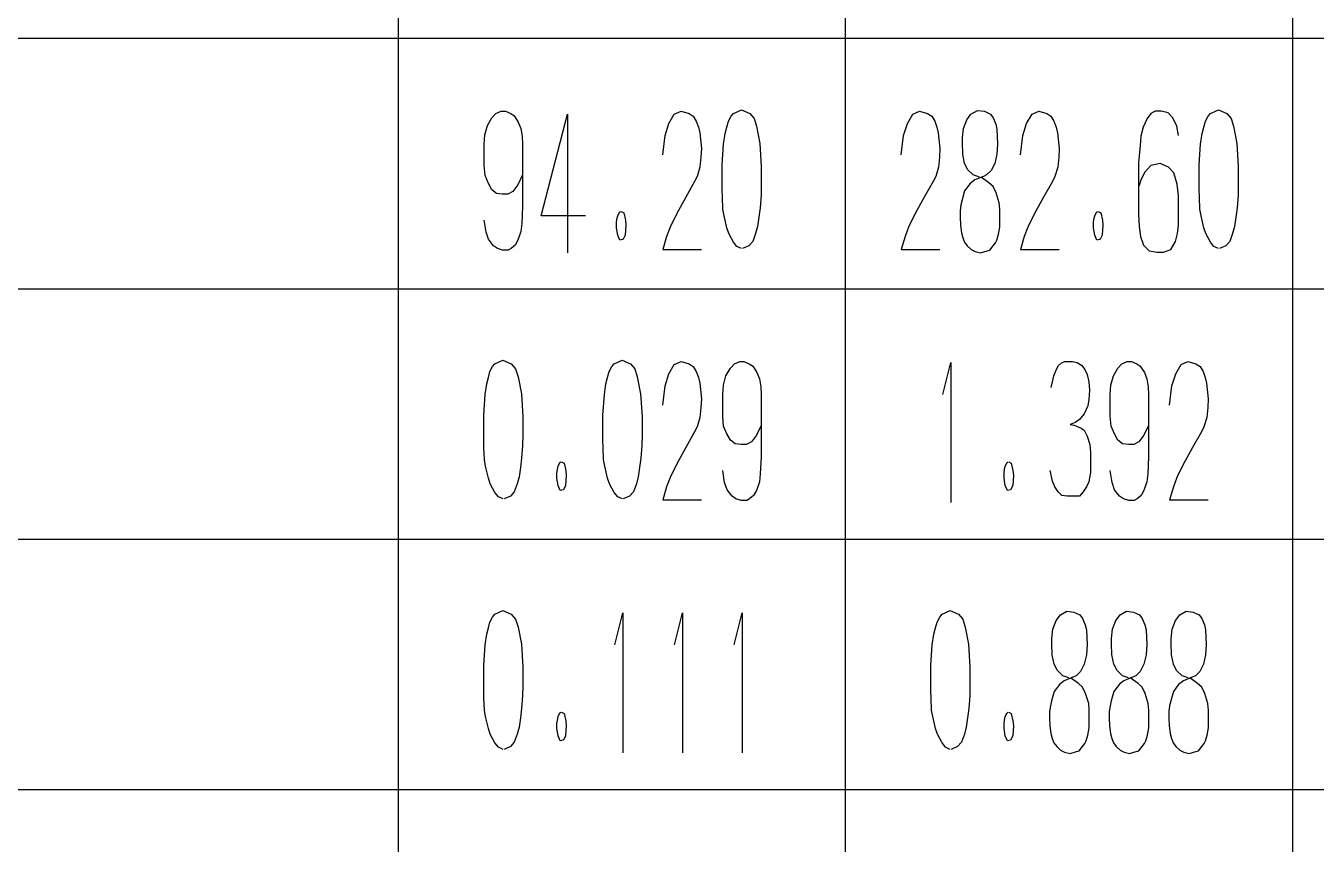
# Model space of a CAD drawing. Extents: x 0 to 8410, y 0 to 11890.
# Drawn here: x 7755.8 to 8116.5, y 924.7 to 1153.5 of the extents above; entities that cross this region are included whole.
import ezdxf

# ---------------------------------------------------------------- set-up
doc = ezdxf.new("R2010")
doc.units = 0
doc.header["$MEASUREMENT"] = 0
doc.layers.add('6', color=7, linetype='Continuous')
doc.layers.add('9', color=7, linetype='Continuous')

# ---------------------------------------------------------------- blocks, each defined once
blk = doc.blocks.new('BLKENT880')
at = {"layer": '9', "color": 2, "linetype": 'Continuous'}
for p, q in [((7886.32, 988.2), (7886.98, 989)), ((7886.98, 989), (7889.2, 990)), ((7889.2, 990), (7891.55, 989)), ((7891.55, 989), (7892.73, 987.6)), ((7920.51, 980.4), (7922.73, 989.4)), ((7922.73, 989.4), (7922.73, 950.2)), ((7937.17, 980.4), (7939.4, 989.4)), ((7939.4, 989.4), (7939.4, 950.2)), ((7953.84, 980.4), (7956.06, 989.4)), ((7956.06, 989.4), (7956.06, 950.2)), ((8011.32, 988.2), (8011.98, 989)), ((8011.98, 989), (8014.2, 990)), ((8014.2, 990), (8016.55, 989)), ((8016.55, 989), (8017.73, 987.6)), ((8043.87, 987.2), (8045.05, 988.8)), ((8045.05, 988.8), (8046.88, 989.8)), ((8046.88, 989.8), (8048.84, 989.6)), ((8048.84, 989.6), (8050.47, 988.8)), ((8050.47, 988.8), (8051.26, 987.8)), ((8060.54, 987.2), (8061.72, 988.8)), ((8061.72, 988.8), (8063.55, 989.8)), ((8063.55, 989.8), (8065.51, 989.6)), ((8065.51, 989.6), (8067.14, 988.8)), ((8067.14, 988.8), (8067.92, 987.8)), ((8077.21, 987.2), (8078.38, 988.8)), ((8078.38, 988.8), (8080.21, 989.8)), ((8080.21, 989.8), (8082.17, 989.6)), ((8082.17, 989.6), (8083.81, 988.8)), ((8083.81, 988.8), (8084.59, 987.8)), ((7884.69, 983.4), (7885.15, 985.2)), ((7885.15, 985.2), (7885.6, 986.8)), ((7885.6, 986.8), (7886.32, 988.2)), ((7892.73, 987.6), (7893.45, 985.4)), ((7893.45, 985.4), (7894.36, 980.6)), ((8009.69, 983.4), (8010.15, 985.2)), ((8010.15, 985.2), (8010.6, 986.8)), ((8010.6, 986.8), (8011.32, 988.2)), ((8017.73, 987.6), (8018.45, 985.4)), ((8018.45, 985.4), (8019.36, 980.6)), ((8042.63, 982.2), (8042.96, 984.8)), ((8042.96, 984.8), (8043.87, 987.2)), ((8051.26, 987.8), (8051.98, 986)), ((8051.98, 986), (8052.3, 984.6)), ((8059.3, 982.2), (8059.62, 984.8)), ((8059.62, 984.8), (8060.54, 987.2)), ((8067.92, 987.8), (8068.64, 986)), ((8068.64, 986), (8068.97, 984.6)), ((8075.96, 982.2), (8076.29, 984.8)), ((8076.29, 984.8), (8077.21, 987.2)), ((8084.59, 987.8), (8085.31, 986)), ((8085.31, 986), (8085.64, 984.6)), ((7884.23, 980.4), (7884.69, 983.4)), ((8009.23, 980.4), (8009.69, 983.4)), ((8042.63, 980.8), (8042.63, 982.2)), ((8052.3, 984.6), (8052.5, 980.4)), ((8059.3, 980.8), (8059.3, 982.2)), ((8068.97, 984.6), (8069.17, 980.4)), ((8075.96, 980.8), (8075.96, 982.2)), ((8085.64, 984.6), (8085.83, 980.4)), ((7883.84, 974.6), (7884.23, 980.4)), ((7894.36, 980.6), (7894.75, 974.2)), ((8008.84, 974.6), (8009.23, 980.4)), ((8019.36, 980.6), (8019.75, 974.2)), ((8042.76, 977.6), (8042.63, 980.8)), ((8043.28, 975), (8042.76, 977.6)), ((8052.3, 977.6), (8051.72, 975)), ((8052.5, 980.4), (8052.3, 977.6)), ((8059.43, 977.6), (8059.3, 980.8)), ((8059.95, 975), (8059.43, 977.6)), ((8068.97, 977.6), (8068.38, 975)), ((8069.17, 980.4), (8068.97, 977.6)), ((8076.09, 977.6), (8075.96, 980.8)), ((8076.62, 975), (8076.09, 977.6)), ((8085.64, 977.6), (8085.05, 975)), ((8085.83, 980.4), (8085.64, 977.6)), ((7883.84, 967.6), (7883.84, 974.6)), ((7894.75, 974.2), (7894.75, 969)), ((8008.84, 967.6), (8008.84, 974.6)), ((8019.75, 974.2), (8019.75, 969)), ((8044.2, 973.2), (8043.28, 975)), ((8051.72, 975), (8050.67, 973)), ((8060.87, 973.2), (8059.95, 975)), ((8068.38, 975), (8067.34, 973)), ((8077.53, 973.2), (8076.62, 975)), ((8085.05, 975), (8084, 973)), ((8045.7, 971.8), (8044.2, 973.2)), ((8046.09, 970.4), (8044.85, 969.4)), ((8047.4, 971.2), (8045.7, 971.8)), ((8048.51, 971.4), (8046.09, 970.4)), ((8050.08, 969.6), (8047.86, 971.2)), ((8049.43, 971.8), (8048.51, 971.4)), ((8050.67, 973), (8049.43, 971.8)), ((8062.37, 971.8), (8060.87, 973.2)), ((8062.76, 970.4), (8061.52, 969.4)), ((8064.07, 971.2), (8062.37, 971.8)), ((8065.18, 971.4), (8062.76, 970.4)), ((8066.75, 969.6), (8064.53, 971.2)), ((8066.09, 971.8), (8065.18, 971.4)), ((8067.34, 973), (8066.09, 971.8)), ((8079.04, 971.8), (8077.53, 973.2)), ((8079.43, 970.4), (8078.19, 969.4)), ((8080.74, 971.2), (8079.04, 971.8)), ((8081.85, 971.4), (8079.43, 970.4)), ((8083.41, 969.6), (8081.19, 971.2)), ((8082.76, 971.8), (8081.85, 971.4)), ((8084, 973), (8082.76, 971.8)), ((7883.9, 965.6), (7883.84, 967.6)), ((7894.75, 969), (7894.69, 966.2)), ((8008.9, 965.6), (8008.84, 967.6)), ((8019.75, 969), (8019.69, 966.2)), ((8043.28, 967.4), (8042.56, 964.8)), ((8044.2, 968.6), (8043.28, 967.4)), ((8044.85, 969.4), (8044.2, 968.6)), ((8051.26, 968.6), (8050.08, 969.6)), ((8052.04, 966.8), (8051.26, 968.6)), ((8052.96, 964), (8052.04, 966.8)), ((8059.95, 967.4), (8059.23, 964.8)), ((8060.87, 968.6), (8059.95, 967.4)), ((8061.52, 969.4), (8060.87, 968.6)), ((8067.92, 968.6), (8066.75, 969.6)), ((8068.71, 966.8), (8067.92, 968.6)), ((8069.62, 964), (8068.71, 966.8)), ((8076.62, 967.4), (8075.9, 964.8)), ((8077.53, 968.6), (8076.62, 967.4)), ((8078.19, 969.4), (8077.53, 968.6)), ((8084.59, 968.6), (8083.41, 969.6)), ((8085.38, 966.8), (8084.59, 968.6)), ((8086.29, 964), (8085.38, 966.8)), ((7884.04, 962.2), (7883.9, 965.6)), ((7894.69, 966.2), (7894.43, 962.6)), ((8009.04, 962.2), (8008.9, 965.6)), ((8019.69, 966.2), (8019.43, 962.6)), ((8042.24, 963.4), (8042.04, 961.8)), ((8042.56, 964.8), (8042.24, 963.4)), ((8053.09, 962.2), (8052.96, 964)), ((8058.91, 963.4), (8058.71, 961.8)), ((8059.23, 964.8), (8058.91, 963.4)), ((8069.75, 962.2), (8069.62, 964)), ((8075.57, 963.4), (8075.38, 961.8)), ((8075.9, 964.8), (8075.57, 963.4)), ((8086.42, 962.2), (8086.29, 964)), ((7884.36, 960.4), (7884.04, 962.2)), ((7885.15, 957), (7884.36, 960.4)), ((7894.1, 960), (7893.71, 957.4)), ((7894.43, 962.6), (7894.1, 960)), ((7904.43, 959.4), (7904.62, 960.4)), ((7904.62, 960.4), (7905.15, 961.4)), ((7905.15, 961.4), (7905.47, 961.6)), ((7905.6, 961.6), (7906.32, 961.2)), ((7906.32, 961.2), (7906.78, 959.2)), ((8009.36, 960.4), (8009.04, 962.2)), ((8010.15, 957), (8009.36, 960.4)), ((8019.1, 960), (8018.71, 957.4)), ((8019.43, 962.6), (8019.1, 960)), ((8029.43, 959.4), (8029.62, 960.4)), ((8029.62, 960.4), (8030.15, 961.4)), ((8030.15, 961.4), (8030.47, 961.6)), ((8030.6, 961.6), (8031.32, 961.2)), ((8031.32, 961.2), (8031.78, 959.2)), ((8042.04, 961.8), (8042.04, 960)), ((8042.04, 960), (8042.11, 957.8)), ((8053.09, 959.6), (8053.09, 962.2)), ((8053.09, 957.2), (8053.09, 959.6)), ((8058.71, 961.8), (8058.71, 960)), ((8058.71, 960), (8058.77, 957.8)), ((8069.75, 959.6), (8069.75, 962.2)), ((8069.75, 957.2), (8069.75, 959.6)), ((8075.38, 961.8), (8075.38, 960)), ((8075.38, 960), (8075.44, 957.8)), ((8086.42, 959.6), (8086.42, 962.2)), ((8086.42, 957.2), (8086.42, 959.6)), ((7885.67, 955.4), (7885.15, 957)), ((7893.71, 957.4), (7893.19, 955.4)), ((7904.3, 958.4), (7904.43, 959.4)), ((7904.3, 957), (7904.3, 958.4)), ((7904.62, 955), (7904.3, 957)), ((7906.91, 957.8), (7906.72, 955)), ((7906.78, 959.2), (7906.91, 957.8)), ((8010.67, 955.4), (8010.15, 957)), ((8018.71, 957.4), (8018.19, 955.4)), ((8029.3, 958.4), (8029.43, 959.4)), ((8029.3, 957), (8029.3, 958.4)), ((8029.62, 955), (8029.3, 957)), ((8031.91, 957.8), (8031.72, 955)), ((8031.78, 959.2), (8031.91, 957.8)), ((8042.11, 957.8), (8042.37, 955.6)), ((8052.7, 955.2), (8053.09, 957.2)), ((8058.77, 957.8), (8059.04, 955.6)), ((8069.36, 955.2), (8069.75, 957.2)), ((8075.44, 957.8), (8075.7, 955.6)), ((8086.03, 955.2), (8086.42, 957.2)), ((7886.98, 953), (7885.67, 955.4)), ((7887.96, 951.8), (7886.98, 953)), ((7892.4, 953.2), (7891.29, 952)), ((7893.19, 955.4), (7892.4, 953.2)), ((7905.21, 953.6), (7904.62, 955)), ((7906.13, 953.8), (7905.21, 953.6)), ((7906.72, 955), (7906.13, 953.8)), ((8011.98, 953), (8010.67, 955.4)), ((8012.96, 951.8), (8011.98, 953)), ((8017.4, 953.2), (8016.29, 952)), ((8018.19, 955.4), (8017.4, 953.2)), ((8030.21, 953.6), (8029.62, 955)), ((8031.13, 953.8), (8030.21, 953.6)), ((8031.72, 955), (8031.13, 953.8)), ((8042.37, 955.6), (8042.76, 954.2)), ((8042.76, 954.2), (8043.22, 953)), ((8043.22, 953), (8044, 952)), ((8051.26, 952), (8051.91, 952.8)), ((8051.91, 952.8), (8052.24, 953.6)), ((8052.24, 953.6), (8052.7, 955.2)), ((8059.04, 955.6), (8059.43, 954.2)), ((8059.43, 954.2), (8059.89, 953)), ((8059.89, 953), (8060.67, 952)), ((8067.92, 952), (8068.58, 952.8)), ((8068.58, 952.8), (8068.91, 953.6)), ((8068.91, 953.6), (8069.36, 955.2)), ((8075.7, 955.6), (8076.09, 954.2)), ((8076.09, 954.2), (8076.55, 953)), ((8076.55, 953), (8077.34, 952)), ((8084.59, 952), (8085.25, 952.8)), ((8085.25, 952.8), (8085.57, 953.6)), ((8085.57, 953.6), (8086.03, 955.2)), ((7889.26, 951.2), (7887.96, 951.8)), ((7891.29, 952), (7889.53, 951.2)), ((8014.26, 951.2), (8012.96, 951.8)), ((8016.29, 952), (8014.53, 951.2)), ((8044, 952), (8045.11, 951)), ((8045.11, 951), (8046.22, 950.4)), ((8046.22, 950.4), (8047.73, 950)), ((8047.73, 950), (8049.56, 950.6)), ((8049.56, 950.6), (8050.28, 950.8)), ((8050.28, 950.8), (8051.26, 952)), ((8060.67, 952), (8061.78, 951)), ((8061.78, 951), (8062.89, 950.4)), ((8062.89, 950.4), (8064.4, 950)), ((8064.4, 950), (8066.23, 950.6)), ((8066.23, 950.6), (8066.94, 950.8)), ((8066.94, 950.8), (8067.92, 952)), ((8077.34, 952), (8078.45, 951)), ((8078.45, 951), (8079.56, 950.4)), ((8079.56, 950.4), (8081.06, 950)), ((8081.06, 950), (8082.89, 950.6)), ((8082.89, 950.6), (8083.61, 950.8)), ((8083.61, 950.8), (8084.59, 952))]:
    blk.add_line(p, q, dxfattribs=at)
blk = doc.blocks.new('BLKENT881')
at = {"layer": '9', "color": 2, "linetype": 'Continuous'}
for p, q in [((7885.6, 1056.8), (7886.32, 1058.2)), ((7886.32, 1058.2), (7886.98, 1059)), ((7886.98, 1059), (7889.2, 1060)), ((7889.2, 1060), (7891.55, 1059)), ((7891.55, 1059), (7892.73, 1057.6)), ((7892.73, 1057.6), (7893.45, 1055.4)), ((7918.94, 1056.8), (7919.66, 1058.2)), ((7919.66, 1058.2), (7920.31, 1059)), ((7920.31, 1059), (7922.53, 1060)), ((7922.53, 1060), (7924.89, 1059)), ((7924.89, 1059), (7926.06, 1057.6)), ((7926.06, 1057.6), (7926.78, 1055.4)), ((7935.6, 1056.2), (7937.11, 1058.8)), ((7937.11, 1058.8), (7939, 1059.6)), ((7939, 1059.6), (7941.23, 1059)), ((7941.23, 1059), (7942.4, 1058.2)), ((7942.4, 1058.2), (7943.25, 1056.8)), ((7951.55, 1055.6), (7952.79, 1057.8)), ((7952.79, 1057.8), (7953.91, 1059)), ((7953.91, 1059), (7955.41, 1059.6)), ((7955.41, 1059.6), (7956.59, 1059.6)), ((7956.59, 1059.6), (7958.09, 1059)), ((7958.09, 1059), (7958.94, 1058.4)), ((7958.94, 1058.4), (7959.4, 1057.8)), ((7959.4, 1057.8), (7960.18, 1056.6)), ((8012.17, 1050.4), (8014.39, 1059.4)), ((8014.39, 1059.4), (8014.39, 1020.2)), ((8043.22, 1055.6), (8043.87, 1057.2)), ((8043.87, 1057.2), (8044.46, 1058.4)), ((8044.46, 1058.4), (8045.24, 1059.2)), ((8045.24, 1059.2), (8046.16, 1059.6)), ((8046.16, 1059.6), (8048.38, 1059.6)), ((8048.38, 1059.6), (8049.75, 1059.4)), ((8049.75, 1059.4), (8050.93, 1058.6)), ((8050.93, 1058.6), (8051.85, 1057.4)), ((8051.85, 1057.4), (8052.5, 1056)), ((8059.89, 1055.6), (8061.13, 1057.8)), ((8061.13, 1057.8), (8062.24, 1059)), ((8062.24, 1059), (8063.74, 1059.6)), ((8063.74, 1059.6), (8064.92, 1059.6)), ((8064.92, 1059.6), (8066.42, 1059)), ((8066.42, 1059), (8067.27, 1058.4)), ((8067.27, 1058.4), (8067.73, 1057.8)), ((8067.73, 1057.8), (8068.51, 1056.6)), ((8077.27, 1056.2), (8078.77, 1058.8)), ((8078.77, 1058.8), (8080.67, 1059.6)), ((8080.67, 1059.6), (8082.89, 1059)), ((8082.89, 1059), (8084.07, 1058.2)), ((8084.07, 1058.2), (8084.92, 1056.8)), ((7884.23, 1050.4), (7884.69, 1053.4)), ((7884.69, 1053.4), (7885.15, 1055.2)), ((7885.15, 1055.2), (7885.6, 1056.8)), ((7893.45, 1055.4), (7894.36, 1050.6)), ((7917.56, 1050.4), (7918.02, 1053.4)), ((7918.02, 1053.4), (7918.48, 1055.2)), ((7918.48, 1055.2), (7918.94, 1056.8)), ((7926.78, 1055.4), (7927.7, 1050.6)), ((7934.56, 1052.8), (7935.6, 1056.2)), ((7943.25, 1056.8), (7943.84, 1055.2)), ((7943.84, 1055.2), (7944.23, 1053.6)), ((7944.23, 1053.6), (7944.69, 1049.2)), ((7950.83, 1053), (7951.55, 1055.6)), ((7960.18, 1056.6), (7960.9, 1054.8)), ((7960.9, 1054.8), (7961.29, 1052.6)), ((8042.43, 1052.4), (8042.83, 1054)), ((8042.83, 1054), (8043.22, 1055.6)), ((8052.5, 1056), (8052.96, 1054)), ((8052.96, 1054), (8053.15, 1051.6)), ((8059.17, 1053), (8059.89, 1055.6)), ((8068.51, 1056.6), (8069.23, 1054.8)), ((8069.23, 1054.8), (8069.62, 1052.6)), ((8076.23, 1052.8), (8077.27, 1056.2)), ((8084.92, 1056.8), (8085.51, 1055.2)), ((8085.51, 1055.2), (8085.9, 1053.6)), ((8085.9, 1053.6), (8086.36, 1049.2)), ((7883.84, 1044.6), (7884.23, 1050.4)), ((7894.36, 1050.6), (7894.75, 1044.2)), ((7917.17, 1044.6), (7917.56, 1050.4)), ((7927.7, 1050.6), (7928.09, 1044.2)), ((7933.91, 1047.4), (7934.56, 1052.8)), ((7950.64, 1050.4), (7950.83, 1053)), ((7950.64, 1047.6), (7950.64, 1050.4)), ((7961.29, 1052.6), (7961.36, 1050.4)), ((7961.36, 1050.4), (7961.36, 1041.2)), ((8053.15, 1051.6), (8052.96, 1049)), ((8058.97, 1050.4), (8059.17, 1053)), ((8058.97, 1047.6), (8058.97, 1050.4)), ((8069.62, 1052.6), (8069.69, 1050.4)), ((8069.69, 1050.4), (8069.69, 1041.2)), ((8075.57, 1047.4), (8076.23, 1052.8)), ((7944.56, 1046.8), (7944.3, 1044)), ((7944.69, 1049.2), (7944.56, 1046.8)), ((7950.64, 1044.4), (7950.64, 1047.6)), ((8052.7, 1047.2), (8051.65, 1045)), ((8052.96, 1049), (8052.7, 1047.2)), ((8058.97, 1044.4), (8058.97, 1047.6)), ((8086.23, 1046.8), (8085.96, 1044)), ((8086.36, 1049.2), (8086.23, 1046.8)), ((7883.84, 1037.6), (7883.84, 1044.6)), ((7894.75, 1044.2), (7894.75, 1039)), ((7917.17, 1037.6), (7917.17, 1044.6)), ((7928.09, 1044.2), (7928.09, 1039)), ((7944.3, 1044), (7943.51, 1041.4)), ((7950.9, 1041.6), (7950.64, 1044.4)), ((8049.17, 1042.6), (8047.73, 1042)), ((8050.34, 1043.4), (8049.17, 1042.6)), ((8051.65, 1045), (8050.34, 1043.4)), ((8059.23, 1041.6), (8058.97, 1044.4)), ((8085.96, 1044), (8085.18, 1041.4)), ((7894.75, 1039), (7894.69, 1036.2)), ((7928.09, 1039), (7928.02, 1036.2)), ((7942.79, 1040), (7940.31, 1035.6)), ((7943.51, 1041.4), (7942.79, 1040)), ((7951.81, 1039.4), (7950.9, 1041.6)), ((7952.79, 1037.6), (7951.81, 1039.4)), ((7960.05, 1039), (7958.68, 1037.2)), ((7961.29, 1041.6), (7960.05, 1039)), ((7961.36, 1041.2), (7961.36, 1033)), ((8047.73, 1042), (8048.91, 1041.8)), ((8048.91, 1041.8), (8050.8, 1041)), ((8050.8, 1041), (8051.72, 1040.4)), ((8051.72, 1040.4), (8052.56, 1038.8)), ((8052.56, 1038.8), (8053.28, 1036.4)), ((8060.15, 1039.4), (8059.23, 1041.6)), ((8061.13, 1037.6), (8060.15, 1039.4)), ((8068.38, 1039), (8067.01, 1037.2)), ((8069.62, 1041.6), (8068.38, 1039)), ((8069.69, 1041.2), (8069.69, 1033)), ((8084.46, 1040), (8081.98, 1035.6)), ((8085.18, 1041.4), (8084.46, 1040)), ((7883.9, 1035.6), (7883.84, 1037.6)), ((7884.04, 1032.2), (7883.9, 1035.6)), ((7894.69, 1036.2), (7894.43, 1032.6)), ((7917.24, 1035.6), (7917.17, 1037.6)), ((7917.37, 1032.2), (7917.24, 1035.6)), ((7928.02, 1036.2), (7927.76, 1032.6)), ((7940.31, 1035.6), (7937.7, 1030.8)), ((7954.1, 1036.6), (7952.79, 1037.6)), ((7955.8, 1036.4), (7954.1, 1036.6)), ((7957.24, 1036.4), (7955.8, 1036.4)), ((7958.68, 1037.2), (7957.24, 1036.4)), ((8053.28, 1036.4), (8053.48, 1034.2)), ((8062.43, 1036.6), (8061.13, 1037.6)), ((8064.13, 1036.4), (8062.43, 1036.6)), ((8065.57, 1036.4), (8064.13, 1036.4)), ((8067.01, 1037.2), (8065.57, 1036.4)), ((8081.98, 1035.6), (8079.36, 1030.8)), ((7884.36, 1030.4), (7884.04, 1032.2)), ((7894.43, 1032.6), (7894.1, 1030)), ((7905.15, 1031.4), (7905.47, 1031.6)), ((7905.6, 1031.6), (7906.32, 1031.2)), ((7917.7, 1030.4), (7917.37, 1032.2)), ((7927.76, 1032.6), (7927.43, 1030)), ((7961.36, 1033), (7961.16, 1028.2)), ((8030.15, 1031.4), (8030.47, 1031.6)), ((8030.6, 1031.6), (8031.32, 1031.2)), ((8053.48, 1034.2), (8053.48, 1030.4)), ((8069.69, 1033), (8069.49, 1028.2)), ((7885.15, 1027), (7884.36, 1030.4)), ((7894.1, 1030), (7893.71, 1027.4)), ((7904.3, 1028.4), (7904.43, 1029.4)), ((7904.3, 1027), (7904.3, 1028.4)), ((7904.43, 1029.4), (7904.62, 1030.4)), ((7904.62, 1030.4), (7905.15, 1031.4)), ((7906.32, 1031.2), (7906.78, 1029.2)), ((7906.78, 1029.2), (7906.91, 1027.8)), ((7918.48, 1027), (7917.7, 1030.4)), ((7927.43, 1030), (7927.04, 1027.4)), ((7937.7, 1030.8), (7935.93, 1027.2)), ((7951.16, 1025.8), (7950.64, 1029.2)), ((7961.16, 1028.2), (7960.9, 1026)), ((8029.3, 1028.4), (8029.43, 1029.4)), ((8029.3, 1027), (8029.3, 1028.4)), ((8029.43, 1029.4), (8029.62, 1030.4)), ((8029.62, 1030.4), (8030.15, 1031.4)), ((8031.32, 1031.2), (8031.78, 1029.2)), ((8031.78, 1029.2), (8031.91, 1027.8)), ((8042.83, 1026.2), (8042.17, 1029.2)), ((8053.41, 1028.6), (8052.96, 1026)), ((8053.48, 1030.4), (8053.41, 1028.6)), ((8059.49, 1025.8), (8058.97, 1029.2)), ((8069.49, 1028.2), (8069.23, 1026)), ((8079.36, 1030.8), (8077.6, 1027.2)), ((7885.67, 1025.4), (7885.15, 1027)), ((7886.98, 1023), (7885.67, 1025.4)), ((7893.19, 1025.4), (7892.4, 1023.2)), ((7893.71, 1027.4), (7893.19, 1025.4)), ((7904.62, 1025), (7904.3, 1027)), ((7905.21, 1023.6), (7904.62, 1025)), ((7906.72, 1025), (7906.13, 1023.8)), ((7906.91, 1027.8), (7906.72, 1025)), ((7919, 1025.4), (7918.48, 1027)), ((7920.31, 1023), (7919, 1025.4)), ((7926.52, 1025.4), (7925.73, 1023.2)), ((7927.04, 1027.4), (7926.52, 1025.4)), ((7934.95, 1024.6), (7933.91, 1021)), ((7935.93, 1027.2), (7934.95, 1024.6)), ((7951.88, 1023.8), (7951.16, 1025.8)), ((7960.9, 1026), (7960.05, 1023.6)), ((8029.62, 1025), (8029.3, 1027)), ((8030.21, 1023.6), (8029.62, 1025)), ((8031.72, 1025), (8031.13, 1023.8)), ((8031.91, 1027.8), (8031.72, 1025)), ((8043.48, 1024.6), (8042.83, 1026.2)), ((8044.46, 1023.2), (8043.48, 1024.6)), ((8052.37, 1024.6), (8051.45, 1023.2)), ((8052.96, 1026), (8052.37, 1024.6)), ((8060.21, 1023.8), (8059.49, 1025.8)), ((8069.23, 1026), (8068.38, 1023.6)), ((8076.62, 1024.6), (8075.57, 1021)), ((8077.6, 1027.2), (8076.62, 1024.6)), ((7887.96, 1021.8), (7886.98, 1023)), ((7889.26, 1021.2), (7887.96, 1021.8)), ((7891.29, 1022), (7889.53, 1021.2)), ((7892.4, 1023.2), (7891.29, 1022)), ((7906.13, 1023.8), (7905.21, 1023.6)), ((7921.29, 1021.8), (7920.31, 1023)), ((7922.6, 1021.2), (7921.29, 1021.8)), ((7924.62, 1022), (7922.86, 1021.2)), ((7925.73, 1023.2), (7924.62, 1022)), ((7933.91, 1021), (7944.69, 1021)), ((7953.25, 1022), (7951.88, 1023.8)), ((7954.36, 1021.2), (7953.25, 1022)), ((7955.8, 1020.8), (7954.36, 1021.2)), ((7957.37, 1020.8), (7955.8, 1020.8)), ((7958.15, 1021.2), (7957.37, 1020.8)), ((7959.26, 1022.2), (7958.15, 1021.2)), ((7960.05, 1023.6), (7959.26, 1022.2)), ((8031.13, 1023.8), (8030.21, 1023.6)), ((8045.44, 1022.2), (8044.46, 1023.2)), ((8046.94, 1022), (8045.44, 1022.2)), ((8050.34, 1022), (8046.94, 1022)), ((8051.45, 1023.2), (8050.34, 1022)), ((8061.58, 1022), (8060.21, 1023.8)), ((8062.7, 1021.2), (8061.58, 1022)), ((8064.13, 1020.8), (8062.7, 1021.2)), ((8065.7, 1020.8), (8064.13, 1020.8)), ((8066.49, 1021.2), (8065.7, 1020.8)), ((8067.6, 1022.2), (8066.49, 1021.2)), ((8068.38, 1023.6), (8067.6, 1022.2)), ((8075.57, 1021), (8086.36, 1021))]:
    blk.add_line(p, q, dxfattribs=at)
blk = doc.blocks.new('BLKENT882')
at = {"layer": '9', "color": 2, "linetype": 'Continuous'}
for p, q in [((7886.13, 1127.8), (7887.24, 1129)), ((7887.24, 1129), (7888.74, 1129.6)), ((7888.74, 1129.6), (7889.92, 1129.6)), ((7889.92, 1129.6), (7891.42, 1129)), ((7891.42, 1129), (7892.27, 1128.4)), ((7937.11, 1128.8), (7939, 1129.6)), ((7939, 1129.6), (7941.23, 1129)), ((7941.23, 1129), (7942.4, 1128.2)), ((7952.99, 1128.2), (7953.64, 1129)), ((7953.64, 1129), (7955.87, 1130)), ((7955.87, 1130), (7958.22, 1129)), ((7958.22, 1129), (7959.4, 1127.6)), ((8003.77, 1128.8), (8005.67, 1129.6)), ((8005.67, 1129.6), (8007.89, 1129)), ((8007.89, 1129), (8009.07, 1128.2)), ((8020.05, 1128.8), (8021.88, 1129.8)), ((8021.88, 1129.8), (8023.84, 1129.6)), ((8023.84, 1129.6), (8025.47, 1128.8)), ((8037.11, 1128.8), (8039, 1129.6)), ((8039, 1129.6), (8041.23, 1129)), ((8041.23, 1129), (8042.4, 1128.2)), ((8070.31, 1129), (8069.27, 1127.6)), ((8071.55, 1129.6), (8070.31, 1129)), ((8073.19, 1129.6), (8071.55, 1129.6)), ((8075.15, 1129.2), (8073.19, 1129.6)), ((8076.46, 1127.8), (8075.15, 1129.2)), ((8086.32, 1128.2), (8086.98, 1129)), ((8086.98, 1129), (8089.2, 1130)), ((8089.2, 1130), (8091.55, 1129)), ((8091.55, 1129), (8092.73, 1127.6)), ((7884.17, 1123), (7884.88, 1125.6)), ((7884.88, 1125.6), (7886.13, 1127.8)), ((7892.27, 1128.4), (7892.73, 1127.8)), ((7892.73, 1127.8), (7893.51, 1126.6)), ((7893.51, 1126.6), (7894.23, 1124.8)), ((7899.92, 1100.4), (7907.24, 1128.8)), ((7907.24, 1128.8), (7907.24, 1090)), ((7934.56, 1122.8), (7935.6, 1126.2)), ((7935.6, 1126.2), (7937.11, 1128.8)), ((7942.4, 1128.2), (7943.25, 1126.8)), ((7943.25, 1126.8), (7943.84, 1125.2)), ((7951.81, 1125.2), (7952.27, 1126.8)), ((7952.27, 1126.8), (7952.99, 1128.2)), ((7959.4, 1127.6), (7960.11, 1125.4)), ((7960.11, 1125.4), (7961.03, 1120.6)), ((8001.23, 1122.8), (8002.27, 1126.2)), ((8002.27, 1126.2), (8003.77, 1128.8)), ((8009.07, 1128.2), (8009.92, 1126.8)), ((8009.92, 1126.8), (8010.51, 1125.2)), ((8017.96, 1124.8), (8018.87, 1127.2)), ((8018.87, 1127.2), (8020.05, 1128.8)), ((8025.47, 1128.8), (8026.26, 1127.8)), ((8026.26, 1127.8), (8026.98, 1126)), ((8026.98, 1126), (8027.3, 1124.6)), ((8034.56, 1122.8), (8035.6, 1126.2)), ((8035.6, 1126.2), (8037.11, 1128.8)), ((8042.4, 1128.2), (8043.25, 1126.8)), ((8043.25, 1126.8), (8043.84, 1125.2)), ((8069.27, 1127.6), (8068.22, 1125.2)), ((8077.63, 1125.4), (8076.46, 1127.8)), ((8078.09, 1122.8), (8077.63, 1125.4)), ((8085.15, 1125.2), (8085.61, 1126.8)), ((8085.61, 1126.8), (8086.32, 1128.2)), ((8092.73, 1127.6), (8093.45, 1125.4)), ((8093.45, 1125.4), (8094.36, 1120.6)), ((7883.97, 1120.4), (7884.17, 1123)), ((7894.23, 1124.8), (7894.62, 1122.6)), ((7894.62, 1122.6), (7894.69, 1120.4)), ((7933.91, 1117.4), (7934.56, 1122.8)), ((7943.84, 1125.2), (7944.23, 1123.6)), ((7944.23, 1123.6), (7944.69, 1119.2)), ((7950.9, 1120.4), (7951.36, 1123.4)), ((7951.36, 1123.4), (7951.81, 1125.2)), ((8000.57, 1117.4), (8001.23, 1122.8)), ((8010.51, 1125.2), (8010.9, 1123.6)), ((8010.9, 1123.6), (8011.36, 1119.2)), ((8017.63, 1122.2), (8017.96, 1124.8)), ((8017.63, 1120.8), (8017.63, 1122.2)), ((8027.3, 1124.6), (8027.5, 1120.4)), ((8033.91, 1117.4), (8034.56, 1122.8)), ((8043.84, 1125.2), (8044.23, 1123.6)), ((8044.23, 1123.6), (8044.69, 1119.2)), ((8067.5, 1122.6), (8067.3, 1120)), ((8068.22, 1125.2), (8067.5, 1122.6)), ((8084.23, 1120.4), (8084.69, 1123.4)), ((8084.69, 1123.4), (8085.15, 1125.2)), ((7883.97, 1117.6), (7883.97, 1120.4)), ((7894.69, 1120.4), (7894.69, 1111.2)), ((7944.69, 1119.2), (7944.56, 1116.8)), ((7950.51, 1114.6), (7950.9, 1120.4)), ((7961.03, 1120.6), (7961.42, 1114.2)), ((8011.36, 1119.2), (8011.23, 1116.8)), ((8017.76, 1117.6), (8017.63, 1120.8)), ((8027.5, 1120.4), (8027.3, 1117.6)), ((8044.69, 1119.2), (8044.56, 1116.8)), ((8067.3, 1120), (8066.91, 1115.2)), ((8083.84, 1114.6), (8084.23, 1120.4)), ((8094.36, 1120.6), (8094.76, 1114.2)), ((7883.97, 1114.4), (7883.97, 1117.6)), ((7944.56, 1116.8), (7944.3, 1114)), ((7950.51, 1107.6), (7950.51, 1114.6)), ((8011.23, 1116.8), (8010.96, 1114)), ((8018.28, 1115), (8017.76, 1117.6)), ((8019.2, 1113.2), (8018.28, 1115)), ((8026.72, 1115), (8025.67, 1113)), ((8027.3, 1117.6), (8026.72, 1115)), ((8044.56, 1116.8), (8044.3, 1114)), ((8066.91, 1115.2), (8066.91, 1100.8)), ((8072.93, 1115), (8070.31, 1114.4)), ((8075.28, 1114), (8072.93, 1115)), ((8083.84, 1107.6), (8083.84, 1114.6)), ((7884.23, 1111.6), (7883.97, 1114.4)), ((7885.15, 1109.4), (7884.23, 1111.6)), ((7894.62, 1111.6), (7893.38, 1109)), ((7894.69, 1111.2), (7894.69, 1103)), ((7943.51, 1111.4), (7942.79, 1110)), ((7944.3, 1114), (7943.51, 1111.4)), ((7961.42, 1114.2), (7961.42, 1109)), ((8010.18, 1111.4), (8009.46, 1110)), ((8010.96, 1114), (8010.18, 1111.4)), ((8020.7, 1111.8), (8019.2, 1113.2)), ((8022.4, 1111.2), (8020.7, 1111.8)), ((8023.51, 1111.4), (8021.09, 1110.4)), ((8025.08, 1109.6), (8022.86, 1111.2)), ((8024.43, 1111.8), (8023.51, 1111.4)), ((8025.67, 1113), (8024.43, 1111.8)), ((8043.51, 1111.4), (8042.79, 1110)), ((8044.3, 1114), (8043.51, 1111.4)), ((8068.61, 1112.6), (8067.5, 1110.4)), ((8070.31, 1114.4), (8068.61, 1112.6)), ((8076.72, 1112.4), (8075.28, 1114)), ((8077.7, 1109.2), (8076.72, 1112.4)), ((8094.76, 1114.2), (8094.76, 1109)), ((7886.13, 1107.6), (7885.15, 1109.4)), ((7887.43, 1106.6), (7886.13, 1107.6)), ((7893.38, 1109), (7892.01, 1107.2)), ((7942.79, 1110), (7940.31, 1105.6)), ((7950.57, 1105.6), (7950.51, 1107.6)), ((7961.42, 1109), (7961.36, 1106.2)), ((8009.46, 1110), (8006.98, 1105.6)), ((8018.28, 1107.4), (8017.57, 1104.8)), ((8019.2, 1108.6), (8018.28, 1107.4)), ((8019.85, 1109.4), (8019.2, 1108.6)), ((8021.09, 1110.4), (8019.85, 1109.4)), ((8026.26, 1108.6), (8025.08, 1109.6)), ((8027.04, 1106.8), (8026.26, 1108.6)), ((8042.79, 1110), (8040.31, 1105.6)), ((8067.5, 1110.4), (8067.04, 1108.8)), ((8078.09, 1106), (8077.7, 1109.2)), ((8083.91, 1105.6), (8083.84, 1107.6)), ((8094.76, 1109), (8094.69, 1106.2)), ((7889.13, 1106.4), (7887.43, 1106.6)), ((7890.57, 1106.4), (7889.13, 1106.4)), ((7892.01, 1107.2), (7890.57, 1106.4)), ((7940.31, 1105.6), (7937.7, 1100.8)), ((7950.7, 1102.2), (7950.57, 1105.6)), ((7961.36, 1106.2), (7961.09, 1102.6)), ((8006.98, 1105.6), (8004.36, 1100.8)), ((8017.57, 1104.8), (8017.24, 1103.4)), ((8027.96, 1104), (8027.04, 1106.8)), ((8028.09, 1102.2), (8027.96, 1104)), ((8040.31, 1105.6), (8037.7, 1100.8)), ((8078.09, 1100.6), (8078.09, 1106)), ((8084.04, 1102.2), (8083.91, 1105.6)), ((8094.69, 1106.2), (8094.43, 1102.6)), ((7894.69, 1103), (7894.49, 1098.2)), ((7912.27, 1100.4), (7899.92, 1100.4)), ((7921.09, 1099.4), (7921.29, 1100.4)), ((7921.29, 1100.4), (7921.81, 1101.4)), ((7921.81, 1101.4), (7922.14, 1101.6)), ((7922.27, 1101.6), (7922.99, 1101.2)), ((7922.99, 1101.2), (7923.45, 1099.2)), ((7937.7, 1100.8), (7935.93, 1097.2)), ((7951.03, 1100.4), (7950.7, 1102.2)), ((7951.81, 1097), (7951.03, 1100.4)), ((7961.09, 1102.6), (7960.77, 1100)), ((8004.36, 1100.8), (8002.6, 1097.2)), ((8017.24, 1103.4), (8017.04, 1101.8)), ((8017.04, 1101.8), (8017.04, 1100)), ((8028.09, 1099.6), (8028.09, 1102.2)), ((8037.7, 1100.8), (8035.93, 1097.2)), ((8054.43, 1099.4), (8054.62, 1100.4)), ((8054.62, 1100.4), (8055.15, 1101.4)), ((8055.15, 1101.4), (8055.47, 1101.6)), ((8055.61, 1101.6), (8056.32, 1101.2)), ((8056.32, 1101.2), (8056.78, 1099.2)), ((8066.91, 1100.8), (8067.04, 1097.4)), ((8078.09, 1097.8), (8078.09, 1100.6)), ((8084.36, 1100.4), (8084.04, 1102.2)), ((8085.15, 1097), (8084.36, 1100.4)), ((8094.43, 1102.6), (8094.1, 1100)), ((7884.49, 1095.8), (7883.97, 1099.2)), ((7894.49, 1098.2), (7894.23, 1096)), ((7920.96, 1098.4), (7921.09, 1099.4)), ((7920.96, 1097), (7920.96, 1098.4)), ((7921.29, 1095), (7920.96, 1097)), ((7923.58, 1097.8), (7923.38, 1095)), ((7923.45, 1099.2), (7923.58, 1097.8)), ((7935.93, 1097.2), (7934.95, 1094.6)), ((7952.34, 1095.4), (7951.81, 1097)), ((7960.38, 1097.4), (7959.85, 1095.4)), ((7960.77, 1100), (7960.38, 1097.4)), ((8002.6, 1097.2), (8001.62, 1094.6)), ((8017.04, 1100), (8017.11, 1097.8)), ((8017.11, 1097.8), (8017.37, 1095.6)), ((8027.7, 1095.2), (8028.09, 1097.2)), ((8028.09, 1097.2), (8028.09, 1099.6)), ((8035.93, 1097.2), (8034.95, 1094.6)), ((8054.3, 1098.4), (8054.43, 1099.4)), ((8054.3, 1097), (8054.3, 1098.4)), ((8054.62, 1095), (8054.3, 1097)), ((8056.91, 1097.8), (8056.72, 1095)), ((8056.78, 1099.2), (8056.91, 1097.8)), ((8067.04, 1097.4), (8067.44, 1094.6)), ((8077.76, 1095.4), (8078.09, 1097.8)), ((8085.67, 1095.4), (8085.15, 1097)), ((8093.71, 1097.4), (8093.19, 1095.4)), ((8094.1, 1100), (8093.71, 1097.4)), ((7885.21, 1093.8), (7884.49, 1095.8)), ((7886.58, 1092), (7885.21, 1093.8)), ((7893.38, 1093.6), (7892.6, 1092.2)), ((7894.23, 1096), (7893.38, 1093.6)), ((7921.88, 1093.6), (7921.29, 1095)), ((7922.79, 1093.8), (7921.88, 1093.6)), ((7923.38, 1095), (7922.79, 1093.8)), ((7934.95, 1094.6), (7933.91, 1091)), ((7953.64, 1093), (7952.34, 1095.4)), ((7954.62, 1091.8), (7953.64, 1093)), ((7959.07, 1093.2), (7957.96, 1092)), ((7959.85, 1095.4), (7959.07, 1093.2)), ((8001.62, 1094.6), (8000.57, 1091)), ((8017.37, 1095.6), (8017.76, 1094.2)), ((8017.76, 1094.2), (8018.22, 1093)), ((8018.22, 1093), (8019, 1092)), ((8026.91, 1092.8), (8027.24, 1093.6)), ((8027.24, 1093.6), (8027.7, 1095.2)), ((8034.95, 1094.6), (8033.91, 1091)), ((8055.21, 1093.6), (8054.62, 1095)), ((8056.13, 1093.8), (8055.21, 1093.6)), ((8056.72, 1095), (8056.13, 1093.8)), ((8067.44, 1094.6), (8068.28, 1092.2)), ((8075.93, 1091), (8077.17, 1093.2)), ((8077.17, 1093.2), (8077.76, 1095.4)), ((8086.98, 1093), (8085.67, 1095.4)), ((8087.96, 1091.8), (8086.98, 1093)), ((8092.4, 1093.2), (8091.29, 1092)), ((8093.19, 1095.4), (8092.4, 1093.2)), ((7887.7, 1091.2), (7886.58, 1092)), ((7889.13, 1090.8), (7887.7, 1091.2)), ((7890.7, 1090.8), (7889.13, 1090.8)), ((7891.49, 1091.2), (7890.7, 1090.8)), ((7892.6, 1092.2), (7891.49, 1091.2)), ((7933.91, 1091), (7944.69, 1091)), ((7955.93, 1091.2), (7954.62, 1091.8)), ((7957.96, 1092), (7956.19, 1091.2)), ((8000.57, 1091), (8011.36, 1091)), ((8019, 1092), (8020.11, 1091)), ((8020.11, 1091), (8021.23, 1090.4)), ((8021.23, 1090.4), (8022.73, 1090)), ((8022.73, 1090), (8024.56, 1090.6)), ((8024.56, 1090.6), (8025.28, 1090.8)), ((8025.28, 1090.8), (8026.26, 1092)), ((8026.26, 1092), (8026.91, 1092.8)), ((8033.91, 1091), (8044.69, 1091)), ((8068.28, 1092.2), (8069.85, 1090.6)), ((8069.85, 1090.6), (8072.08, 1090.2)), ((8072.08, 1090.2), (8073.84, 1090.2)), ((8073.84, 1090.2), (8075.93, 1091)), ((8089.27, 1091.2), (8087.96, 1091.8)), ((8091.29, 1092), (8089.53, 1091.2))]:
    blk.add_line(p, q, dxfattribs=at)
blk = doc.blocks.new('BLKENT877')
at = {"layer": '9'}
for name in ['BLKENT882', 'BLKENT881', 'BLKENT880']:
    blk.add_blockref(name, (0, 0), dxfattribs=at)
blk = doc.blocks.new('BLKENT829')
at = {"layer": '9', "color": 1, "linetype": 'Continuous'}
for p, q in [((7860, 700), (7860, 3320)), ((7985, 750), (7985, 3320)), ((8110, 700), (8110, 3320)), ((6510, 1150), (8310, 1150)), ((6510, 1080), (8310, 1080)), ((6510, 1010), (8310, 1010)), ((6510, 940), (8310, 940))]:
    blk.add_line(p, q, dxfattribs=at)
at = {"layer": '9'}
blk.add_blockref('BLKENT877', (0, 0), dxfattribs=at)

msp = doc.modelspace()

# ---------------------------------------------------------------- block references
at = {"layer": '6'}
msp.add_blockref('BLKENT829', (0, 0), dxfattribs=at)

doc.saveas('drawing.dxf')
